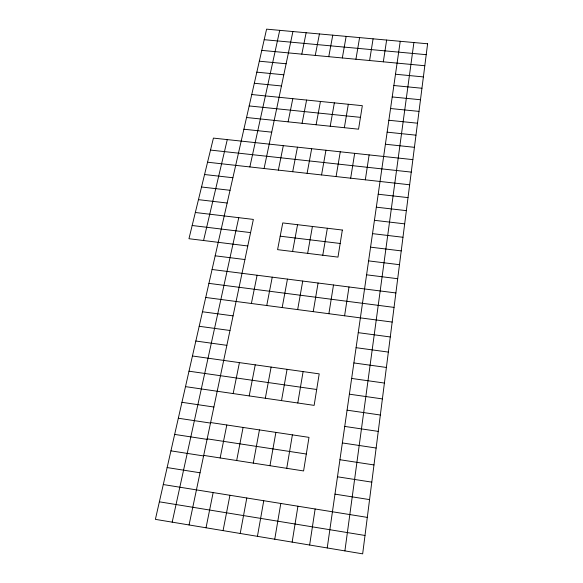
<?xml version="1.0" encoding="UTF-8"?>
<svg xmlns="http://www.w3.org/2000/svg" width="583" height="583" viewBox="0 0 583 583"><rect width="100%" height="100%" fill="white"/><g stroke="black" fill="none" stroke-linecap="round" stroke-linejoin="round"><path stroke-width="0.87" d="M344.896 550.891L413.894 42.537M327.223 547.954L400.237 41.298M309.639 545.025L315.133 508.988M344.597 315.789L348.991 286.967M365.322 179.826L369.126 154.91M383.315 61.82L386.638 40.059M292.149 542.117L297.92 506.219M328.878 313.712L333.498 284.985M350.675 178.187L354.668 153.344M369.6 60.523L373.084 38.828M274.746 539.217L280.795 503.457M286.734 468.324L292.396 434.867M297.789 402.991L303.102 371.59M313.239 311.65L318.078 283.017M322.778 255.23L327.347 228.252M336.085 176.562L340.275 151.791M344.349 127.706L348.313 104.27M355.929 59.24L359.594 37.604M257.431 536.338L263.756 500.717M269.965 465.708L275.883 432.382M281.516 400.623L287.069 369.331M297.665 309.595L302.73 281.064M307.649 253.365L312.422 226.466M321.561 174.936L325.941 150.246M330.204 126.227L334.351 102.856M342.323 57.957L346.149 36.379M240.211 533.474L246.798 497.991M253.277 463.113L259.442 429.904M265.323 398.262L271.11 367.086M282.172 307.554L287.448 279.111M292.579 251.506L297.556 224.695M307.103 173.326L311.672 148.709M316.117 124.762L320.446 101.457M328.761 56.682L332.762 35.162M223.07 530.617L229.928 495.273M236.669 460.526L243.089 427.441M249.203 395.908L255.23 364.849M266.744 305.514L272.239 277.173M292.695 171.715L297.461 147.171M302.089 123.297L306.6 100.057M315.257 55.414L319.426 33.952M206.025 527.783L213.145 492.569M220.148 457.961L226.809 424.992M233.164 393.576L239.424 362.619M251.382 303.488L257.096 275.242M278.353 170.119L283.309 145.648M288.119 121.84L292.804 98.673M301.812 54.146L306.141 32.743M189.06 524.962L253.365 219.419L195.334 212.489M264.077 168.523L292.906 31.54M172.189 522.149L238.76 217.67M249.859 166.935L279.723 30.345M203.562 240.517L227.283 139.599M264.201 39.695L426.217 54.678M261.782 50.378L424.81 65.726M259.326 61.2L286.122 63.766M395.493 74.238L423.389 76.912M256.841 72.168L283.804 74.792M393.868 85.512L421.946 88.252M254.319 83.274L281.451 85.963M392.221 96.946L420.481 99.744M251.761 94.533L362.334 105.683L358.552 129.186L246.551 117.504M390.552 108.525L418.995 111.389M249.174 105.938L360.462 117.351M388.861 120.266L417.494 123.202M387.141 132.166L415.97 135.176M243.891 129.222L271.729 132.173M385.399 144.234L414.426 147.317M412.859 159.625L213.422 138.105L188.958 238.717L247.775 245.975M210.507 150.079L411.27 172.109M207.555 162.212L409.652 184.775M204.567 174.521L232.887 177.735M378.199 194.234L408.02 197.615M201.529 186.997L230.045 190.291M376.334 207.176L406.358 210.645M198.453 199.656L227.151 203.022M374.439 220.316L404.675 223.865M372.515 233.637L402.97 237.274M192.164 225.504L250.588 232.602M280.19 236.195L340.173 243.475M370.569 247.163L401.235 250.887M368.594 260.885L399.479 264.697M215.178 255.813L244.918 259.544M366.583 274.812L397.693 278.718M212.074 269.492L395.879 292.95M208.925 283.374L394.042 307.394M205.726 297.468L392.177 322.064M202.483 311.767L233.069 315.869M358.246 332.66L390.275 336.959M199.189 326.291L229.994 330.488M356.082 347.687L388.351 352.081M195.844 341.026L226.867 345.333M353.881 362.939L386.398 367.45M192.456 355.994L319.207 373.863L314.135 405.374L185.503 386.631M351.651 378.44L384.408 383.053M189.001 371.196L316.693 389.495M349.385 394.181L382.39 398.91M347.074 410.17L380.342 415.016M181.947 402.306L213.881 407.036M344.735 426.421L378.258 431.391M210.616 422.551L308.99 437.367L303.59 470.947L203.7 455.396M178.332 418.237L210.507 423.076M342.352 442.942L376.137 448.028M207.184 438.846L306.315 454.019M174.667 434.415L207.074 439.378M339.94 459.725L373.98 464.942M170.936 450.856L203.591 455.942M337.477 476.785L371.794 482.134M167.146 467.566L200.042 472.777M334.977 494.136L369.571 499.609M163.291 484.546L367.305 517.383M159.378 501.81L365.002 535.464M427.609 43.783L362.662 553.85L155.391 519.358L266.591 29.15L427.609 43.783M342.338 230.037L337.98 257.11L277.581 249.655L282.762 222.925L342.338 230.037"/></g></svg>
